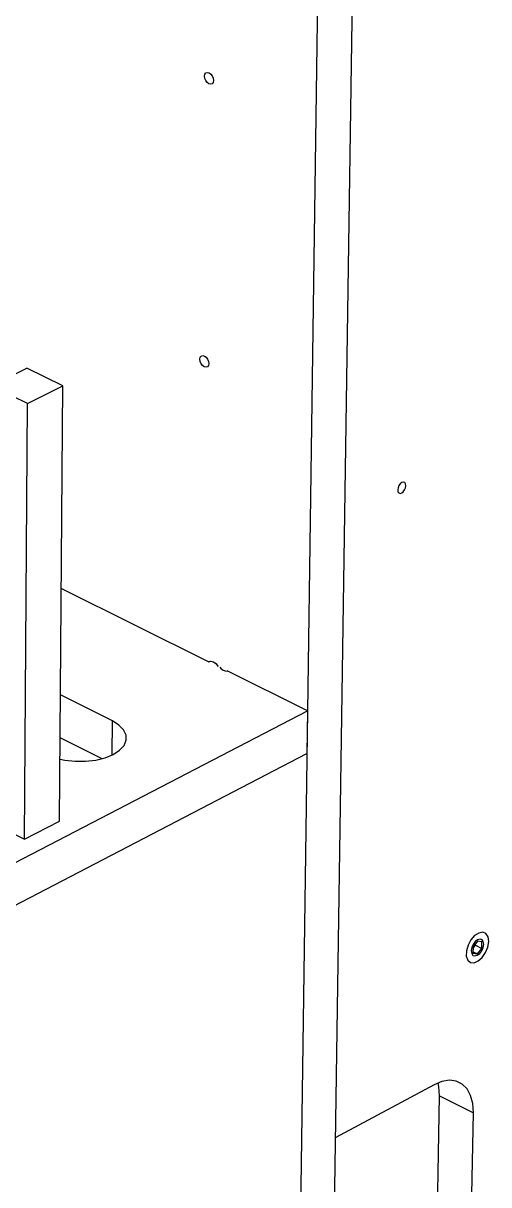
# Model space of a CAD drawing. Extents: x 0 to 156, y 0 to 202.
# Drawn here: x 122.53 to 135.7, y 118.88 to 151.74 of the extents above; entities that cross this region are included whole.
import ezdxf

# ---------------------------------------------------------------- set-up
doc = ezdxf.new("R2010")
doc.units = 0
doc.layers.get('0').update_dxf_attribs({"linetype": 'CONTINUOUS'})

msp = doc.modelspace()

# ---------------------------------------------------------------- linework, layer by layer
at = {"color": 7, "linetype": 'CONTINUOUS'}
for p, q in [((131.456, 195.077), (130.08, 97.453)), ((132.462, 194.166), (131.02, 97.987)), ((121.629, 141.483), (122.632, 141.984)), ((123.656, 141.483), (122.632, 141.984)), ((122.652, 140.981), (121.629, 141.483)), ((122.652, 140.981), (123.656, 141.483)), ((123.562, 129.173), (123.656, 141.483)), ((122.57, 128.659), (122.652, 140.981)), ((123.612, 135.748), (127.777, 133.677)), ((127.801, 133.689), (127.777, 133.677)), ((130.571, 132.288), (128.303, 133.416)), ((113.268, 133.382), (122.57, 128.659)), ((125.053, 132.004), (123.589, 132.738)), ((96.145, 114.433), (130.571, 132.288)), ((130.571, 132.288), (130.554, 131.079)), ((124.763, 130.935), (123.58, 131.53)), ((96.168, 113.186), (130.554, 131.079)), ((122.57, 128.659), (123.562, 129.173)), ((135.254, 125.617), (135.25, 125.437)), ((135.253, 125.578), (135.32, 125.661)), ((135.381, 125.774), (135.254, 125.617)), ((135.32, 125.661), (135.321, 125.701)), ((135.32, 125.661), (135.501, 125.57)), ((135.374, 125.414), (135.501, 125.57)), ((135.504, 125.751), (135.381, 125.774)), ((135.501, 125.57), (135.504, 125.751)), ((135.25, 125.437), (135.374, 125.414)), ((135.251, 125.476), (135.374, 125.414)), ((134.149, 121.714), (131.353, 120.214)), ((134.147, 112.624), (134.303, 121.404)), ((134.303, 121.404), (135.261, 120.916)), ((135.097, 112.128), (135.261, 120.916))]:
    msp.add_line(p, q, dxfattribs=at)
at = {"color": 8, "linetype": 'CONTINUOUS'}
msp.add_line((125.044, 131.038), (125.053, 132.004), dxfattribs=at)
at = {"color": 7, "linetype": 'CONTINUOUS'}
for points in [[(127.658, 150.241), (127.669, 150.296), (127.697, 150.333), (127.739, 150.348), (127.788, 150.336), (127.837, 150.301), (127.878, 150.248), (127.905, 150.184), (127.914, 150.12), (127.903, 150.065), (127.875, 150.028), (127.833, 150.014), (127.784, 150.025), (127.736, 150.06), (127.695, 150.114), (127.667, 150.177), (127.658, 150.241)], [(127.529, 142.234), (127.539, 142.288), (127.567, 142.324), (127.609, 142.337), (127.657, 142.325), (127.706, 142.29), (127.747, 142.237), (127.774, 142.174), (127.783, 142.111), (127.772, 142.057), (127.744, 142.02), (127.703, 142.007), (127.654, 142.019), (127.606, 142.054), (127.565, 142.107), (127.538, 142.17), (127.529, 142.234)], [(133.353, 138.657), (133.345, 138.709), (133.321, 138.743), (133.284, 138.755), (133.24, 138.744), (133.195, 138.71), (133.157, 138.659), (133.131, 138.599), (133.121, 138.538), (133.129, 138.487), (133.153, 138.452), (133.191, 138.44), (133.235, 138.452), (133.279, 138.486), (133.318, 138.537), (133.344, 138.597), (133.353, 138.657)], [(127.777, 133.677), (127.839, 133.696), (127.911, 133.677), (127.983, 133.624), (128.044, 133.544)], [(123.576, 130.923), (123.711, 130.895), (124, 130.861), (124.296, 130.861), (124.584, 130.895), (124.849, 130.96), (125.078, 131.054), (125.259, 131.172), (125.384, 131.308), (125.446, 131.455), (125.442, 131.605), (125.372, 131.751), (125.24, 131.887), (125.053, 132.004)], [(135.696, 125.763), (135.677, 125.895), (135.618, 125.987), (135.526, 126.025), (135.414, 126.005), (135.297, 125.93), (135.191, 125.809), (135.11, 125.659), (135.065, 125.5), (135.062, 125.354), (135.102, 125.24), (135.179, 125.175), (135.283, 125.165), (135.399, 125.214), (135.513, 125.314), (135.608, 125.452), (135.672, 125.609), (135.696, 125.763)], [(135.201, 125.5), (135.213, 125.423), (135.25, 125.372), (135.306, 125.355), (135.373, 125.374), (135.441, 125.427), (135.499, 125.505), (135.539, 125.596), (135.554, 125.688), (135.542, 125.765), (135.505, 125.816), (135.449, 125.833), (135.381, 125.814), (135.313, 125.761), (135.255, 125.683), (135.216, 125.591), (135.201, 125.5)], [(135.261, 120.916), (135.244, 121.179), (135.184, 121.408), (135.084, 121.595), (134.947, 121.733), (134.777, 121.816), (134.583, 121.841), (134.371, 121.806), (134.149, 121.714)], [(134.303, 121.404), (134.286, 121.667), (134.265, 121.77)]]:
    msp.add_lwpolyline(points, dxfattribs=at)
msp.add_arc((128.29, 133.655), 0.24, 214.1627, 272.958, dxfattribs=at)

doc.saveas('drawing.dxf')
